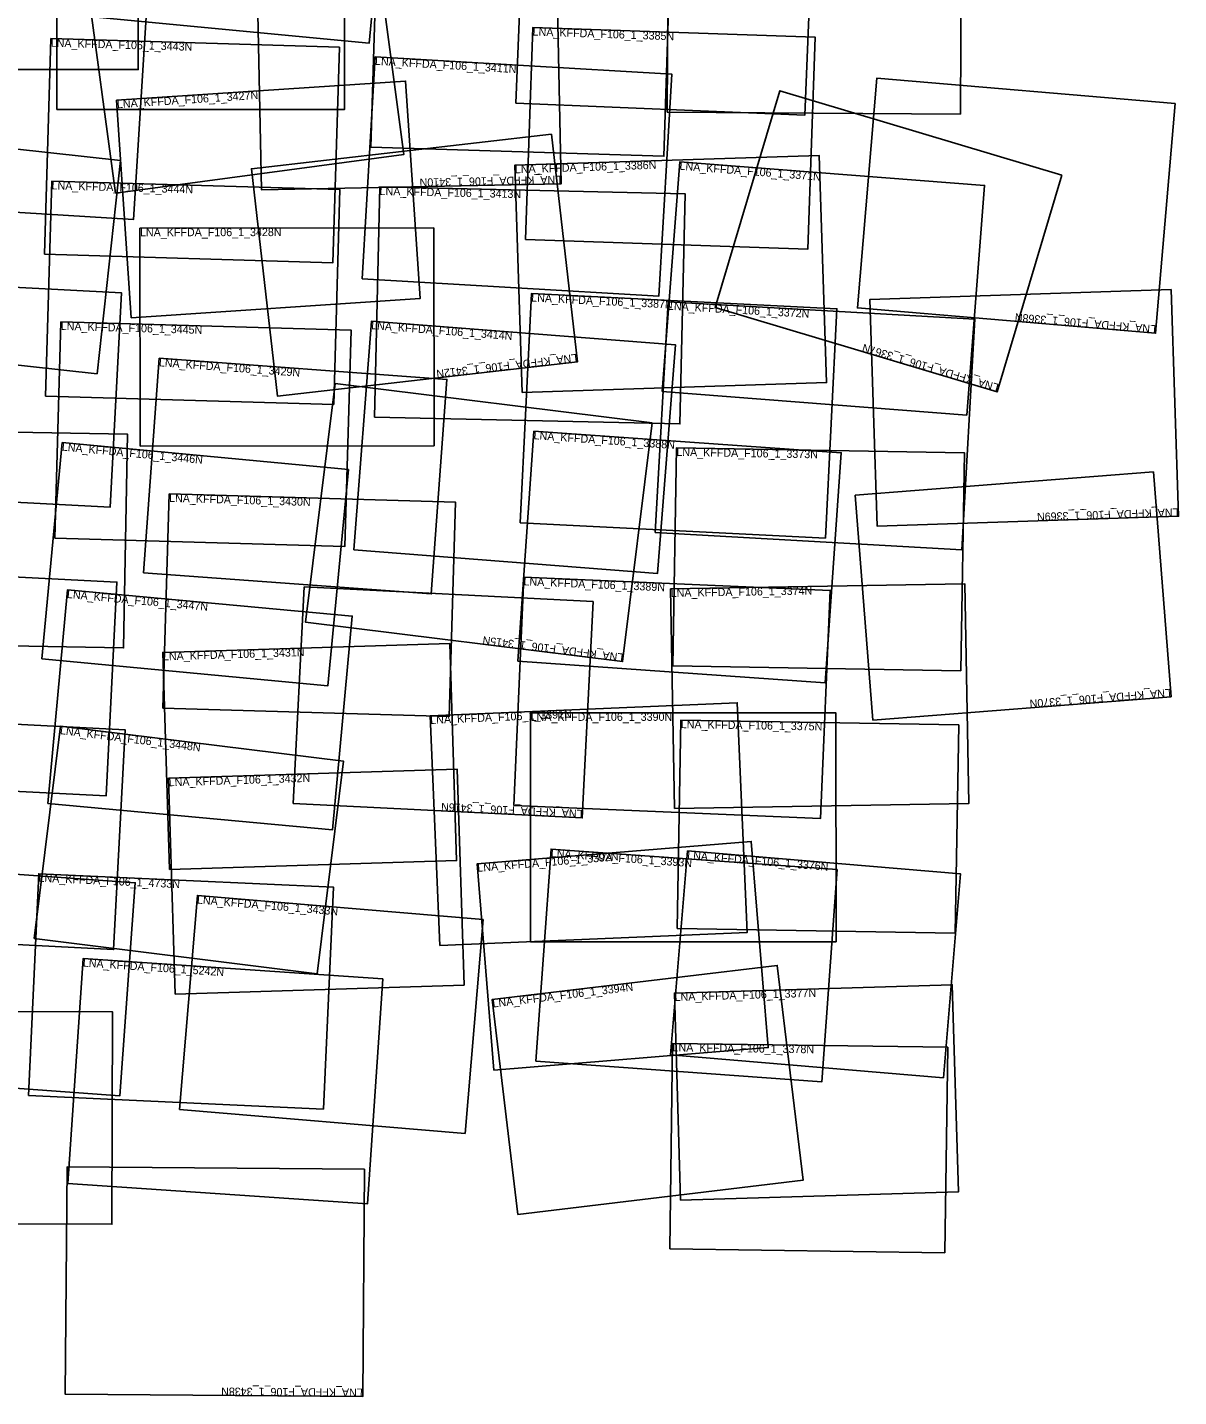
# Model space of a CAD drawing. Extents: x 488914 to 502267, y 255628 to 273131.
# Drawn here: x 495074 to 502267, y 255628 to 264185 of the extents above; entities that cross this region are included whole.
import ezdxf

# ---------------------------------------------------------------- set-up
doc = ezdxf.new("R2010")
doc.units = 0
doc.layers.add('Default', color=7, linetype='Continuous')

msp = doc.modelspace()

# ---------------------------------------------------------------- linework, layer by layer
at = {"layer": 'Default'}
for points in [[(495393.6, 264260.6), (495522.3, 265601.9), (497337.3, 265427.8), (497208.6, 264086.4)], [(493953.6, 263922.6), (493953.9, 265282.9), (495767.5, 265282.5), (495767.2, 263922.2)], [(495257, 263671.3), (495256.9, 265027.6), (497054.4, 265027.7), (497054.5, 263671.4)], [(498125.5, 263711.1), (498180.7, 265045.4), (499986.2, 264970.6), (499930.9, 263636.4)], [(499070.7, 263654.7), (499078.9, 265033.9), (500911.5, 265023), (500903.4, 263643.9)], [(497219.6, 263437), (497262.3, 264808.1), (499093.8, 264751.1), (499051.1, 263380)], [(495624.2, 263149.3), (495443.6, 264493.5), (497246.1, 264735.7), (497426.6, 263391.5)], [(498381, 264611.5), (498409.5, 263208.7), (496536, 263170.6), (496507.4, 264573.4)], [(493941.3, 263095.9), (494024.3, 264427.7), (495819.4, 264315.8), (495736.4, 262984.1)], [(498187, 262859.7), (498232, 264184.6), (499995.9, 264124.7), (499950.9, 262799.8)], [(495180.9, 262767.5), (495220.7, 264114.9), (497023.3, 264061.6), (496983.5, 262714.2)], [(497165.9, 262614.6), (497248, 264001.7), (499101.5, 263892.1), (499019.4, 262504.9)], [(495721.7, 262370.9), (495631.6, 263729.6), (497437.3, 263849.3), (497527.4, 262490.6)], [(502245.5, 263710.6), (502123.3, 262273.7), (500260.2, 262432.1), (500382.4, 263869)], [(501538.1, 263262.5), (501132.7, 261907.2), (499370.6, 262434.2), (499776, 263789.5)], [(493729.4, 262215.7), (493875.7, 263549.2), (495655.7, 263353.9), (495509.4, 262020.4)], [(498347.9, 263517.1), (498511.5, 262095.6), (496637.6, 261880), (496474, 263301.5)], [(498164.5, 261904.3), (498119, 263323.4), (500021.7, 263384.3), (500067.1, 261965.2)], [(499039.8, 261910.2), (499151.4, 263345.8), (501055, 263197.8), (500943.4, 261762.2)], [(495187.4, 261881.4), (495226.1, 263223.4), (497027.3, 263171.4), (496988.5, 261829.4)], [(497243.3, 261749.8), (497275.3, 263187.9), (499183.6, 263145.4), (499151.6, 261707.3)], [(495779.6, 261568.2), (495777.5, 262929.7), (497612.8, 262932.5), (497614.9, 261571)], [(493798.8, 261281.3), (493868.8, 262619.8), (495662.3, 262526), (495592.3, 261187.5)], [(502219.9, 262547.5), (502267.1, 261130.2), (500384, 261067.5), (500336.8, 262484.7)], [(498152.3, 261089.3), (498223.9, 262522.4), (500132.1, 262427.1), (500060.5, 260994)], [(498996.5, 261029.6), (499078.2, 262470.6), (500993.8, 262362.1), (500912.1, 260921.1)], [(495245.2, 260993), (495283.4, 262344.5), (497096.4, 262293.4), (497058.3, 260941.8)], [(497113.6, 260920.1), (497224.5, 262349.8), (499122.7, 262202.5), (499011.7, 260772.8)], [(495799.3, 260777.5), (495898, 262117.7), (497695.7, 261985.3), (497597, 260645.1)], [(498978.8, 261714.2), (498793.4, 260221.5), (496812, 260467.5), (496997.3, 261960.2)], [(493896.3, 260339.4), (493920.2, 261675.2), (495699.5, 261643.5), (495675.6, 260307.6)], [(495164.6, 260239.7), (495292.3, 261590.9), (497079.5, 261422), (496951.9, 260070.9)], [(498138.5, 260224), (498239.2, 261661.9), (500158.9, 261527.4), (500058.1, 260089.5)], [(499106.2, 260195.4), (499129.6, 261557.4), (500929, 261526.6), (500905.6, 260164.5)], [(502110.1, 261407.6), (502220.3, 260002.3), (500356.9, 259856.1), (500246.7, 261261.4)], [(495921.1, 259931.8), (495960.5, 261270.3), (497749.2, 261217.6), (497709.8, 259879.2)], [(493771.6, 259472.8), (493839, 260809.2), (495633.4, 260718.8), (495566.1, 259382.4)], [(498114.3, 259323.3), (498175.2, 260748.8), (500090.7, 260667), (500029.8, 259241.4)], [(495202, 259334.4), (495324.2, 260669.6), (497103.6, 260506.6), (496981.3, 259171.4)], [(498609.6, 260597.5), (498541.3, 259244.6), (496735.6, 259335.8), (496804, 260688.8)], [(499116.5, 259302.8), (499093.1, 260675.8), (500932.2, 260707.1), (500955.6, 259334.2)], [(495961.7, 258923), (495920.2, 260279.3), (497714, 260334), (497755.4, 258977.8)], [(497651.9, 258447.1), (497590.2, 259882.1), (499509.9, 259964.6), (499571.6, 258529.7)], [(493787.3, 258516.7), (493858.1, 259889.8), (495684, 259795.7), (495613.1, 258422.5)], [(498218.5, 258470.7), (498218.5, 259901.5), (500126.4, 259901.5), (500126.5, 258470.8)], [(495116.5, 258491.1), (495281.8, 259819), (497050, 259598.8), (496884.6, 258270.9)], [(499134.9, 258554.1), (499157, 259856.2), (500893.1, 259826.6), (500871, 258524.5)], [(495998.2, 258144), (495956.1, 259492.7), (497760, 259549), (497802.1, 258200.3)], [(497989.1, 257668.7), (497883.4, 258957.7), (499597.4, 259098.3), (499703.1, 257809.2)], [(498251.2, 257724), (498346.6, 259050.7), (500133.3, 258922.2), (500037.9, 257595.6)], [(499092.3, 257763.9), (499199.3, 259038.3), (500904.8, 258895.2), (500797.8, 257620.8)], [(493884.8, 257636.4), (493980.9, 258967.1), (495747.9, 258839.5), (495651.9, 257508.9)], [(495081.1, 257510.7), (495145.2, 258896.5), (496987.3, 258811.3), (496923.2, 257425.5)], [(496023.6, 257423.7), (496136.2, 258760.1), (497921, 258609.7), (497808.4, 257273.3)], [(495326.5, 256961), (495422.5, 258366.2), (497294.9, 258238.3), (497198.9, 256833.1)], [(498138.6, 256766.8), (497977.2, 258109.3), (499759.1, 258323.5), (499920.5, 256981)], [(499155.7, 256856.5), (499117.2, 258150.5), (500852.9, 258202.2), (500891.4, 256908.1)], [(493830.8, 256708.7), (493833.4, 258037.5), (495605.2, 258034), (495602.6, 256705.2)], [(499087.4, 256551.5), (499105.5, 257836.2), (500824.4, 257812), (500806.3, 256527.4)], [(497180, 257049.4), (497169, 255628.4), (495310.9, 255642.7), (495321.9, 257063.8)]]:
    msp.add_lwpolyline(points, close=True, dxfattribs=at)

# ---------------------------------------------------------------- texts
for s, rotation, p in [('LNA_KFFDA_F106_1_3385N', 358.05415, (498230.3, 264134.6)), ('LNA_KFFDA_F106_1_3443N', 358.3057, (495219.3, 264064.9)), ('LNA_KFFDA_F106_1_3411N', 356.61455, (497245, 263951.8)), ('LNA_KFFDA_F106_1_3427N', 3.79255, (495634.9, 263679.7)), ('LNA_KFFDA_F106_1_3386N', 1.83476, (498120.6, 263273.4)), ('LNA_KFFDA_F106_1_3371N', 355.55375, (499147.5, 263295.9)), ('LNA_KFFDA_F106_1_3444N', 358.34537, (495224.7, 263173.4)), ('LNA_KFFDA_F106_1_3410N', 181.16544, (498408.5, 263258.7)), ('LNA_KFFDA_F106_1_3413N', 358.72515, (497274.2, 263137.9)), ('LNA_KFFDA_F106_1_3428N', 0.08833, (495777.6, 262879.7)), ('LNA_KFFDA_F106_1_3387N', 357.1398, (498221.4, 262472.5)), ('LNA_KFFDA_F106_1_3372N', 356.75695, (499075.3, 262420.7)), ('LNA_KFFDA_F106_1_3368N', 175.14052, (502127.5, 262323.5)), ('LNA_KFFDA_F106_1_3445N', 358.38374, (495282, 262294.5)), ('LNA_KFFDA_F106_1_3414N', 355.56299, (497220.6, 262300)), ('LNA_KFFDA_F106_1_3367N', 163.35061, (501147.1, 261955.1)), ('LNA_KFFDA_F106_1_3429N', 355.78671, (495894.3, 262067.8)), ('LNA_KFFDA_F106_1_3412N', 186.56408, (498505.8, 262145.3)), ('LNA_KFFDA_F106_1_3446N', 354.60261, (495287.6, 261541.1)), ('LNA_KFFDA_F106_1_3388N', 355.99369, (498235.7, 261612)), ('LNA_KFFDA_F106_1_3373N', 359.01657, (499128.7, 261507.4)), ('LNA_KFFDA_F106_1_3430N', 358.31395, (495959, 261220.3)), ('LNA_KFFDA_F106_1_3369N', 181.90841, (502265.5, 261180.2)), ('LNA_KFFDA_F106_1_3389N', 357.55303, (498173.1, 260698.9)), ('LNA_KFFDA_F106_1_3447N', 354.7678, (495319.7, 260619.8)), ('LNA_KFFDA_F106_1_3374N', 0.97713, (499093.9, 260625.8)), ('LNA_KFFDA_F106_1_3431N', 1.7497, (495921.8, 260229.3)), ('LNA_KFFDA_F106_1_3415N', 172.92361, (498799.6, 260271.1)), ('LNA_KFFDA_F106_1_3370N', 184.48539, (502216.4, 260052.2)), ('LNA_KFFDA_F106_1_3391N', 2.46219, (497592.3, 259832.1)), ('LNA_KFFDA_F106_1_3390N', 0.00206, (498218.5, 259851.5)), ('LNA_KFFDA_F106_1_3448N', 352.90134, (495275.6, 259769.4)), ('LNA_KFFDA_F106_1_3375N', 359.02437, (499156.2, 259806.2)), ('LNA_KFFDA_F106_1_3432N', 1.78828, (495957.7, 259442.7)), ('LNA_KFFDA_F106_1_3416N', 177.10742, (498543.8, 259294.5)), ('LNA_KFFDA_F106_1_3392N', 4.6879, (497887.5, 258907.9)), ('LNA_KFFDA_F106_1_3393N', 355.88765, (498343, 259000.8)), ('LNA_KFFDA_F106_1_3376N', 355.20277, (499195.1, 258988.5)), ('LNA_KFFDA_F106_1_4733N', 357.3494, (495142.9, 258846.6)), ('LNA_KFFDA_F106_1_3433N', 355.18362, (496132, 258710.2)), ('LNA_KFFDA_F106_1_5242N', 356.09205, (495419.1, 258316.3)), ('LNA_KFFDA_F106_1_3394N', 6.85603, (497983.2, 258059.7)), ('LNA_KFFDA_F106_1_3377N', 1.70413, (499118.7, 258100.6)), ('LNA_KFFDA_F106_1_3378N', 359.19463, (499104.8, 257786.2)), ('LNA_KFFDA_F106_1_3438N', 179.55678, (497169.4, 255678.4))]:
    msp.add_text(s, height=50, rotation=rotation, dxfattribs=at).set_placement(p)

doc.saveas('drawing.dxf')
